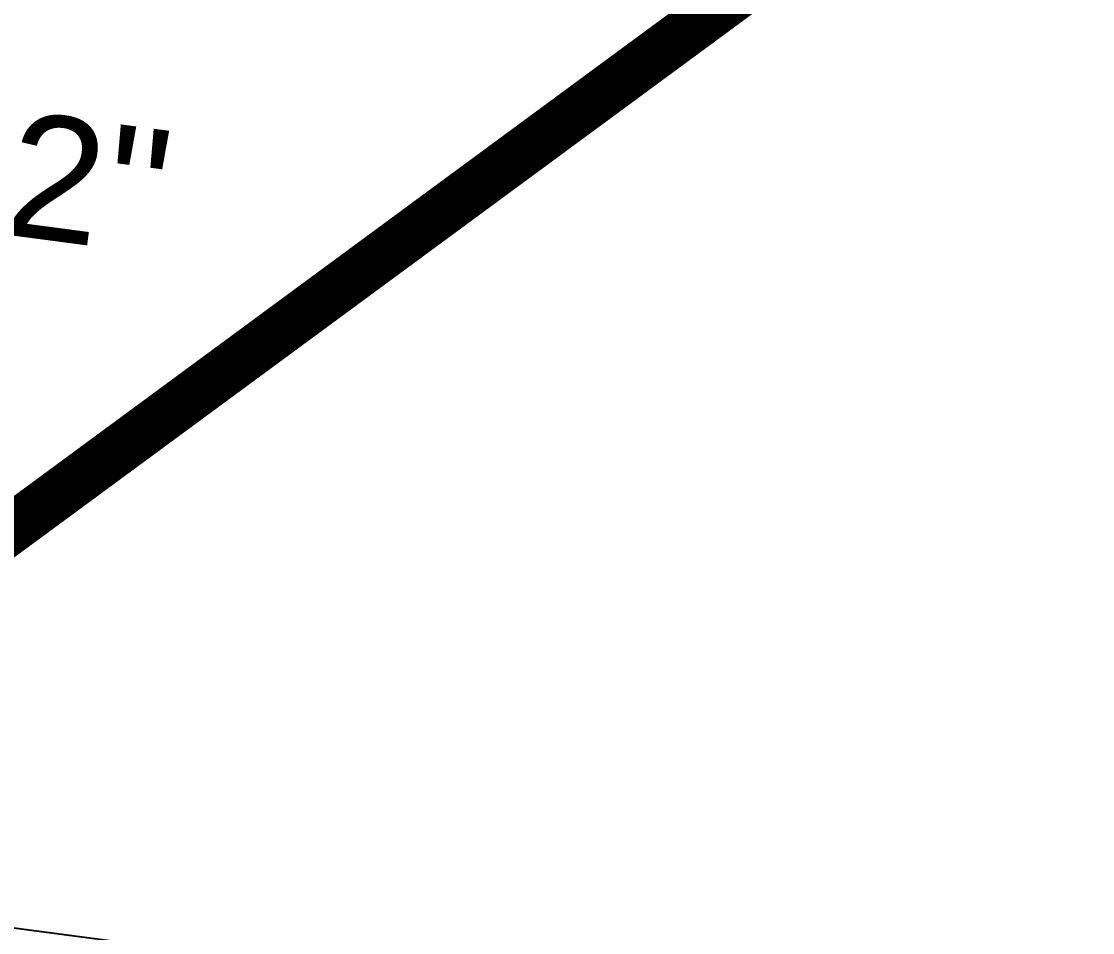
# Model space of a CAD drawing. Header units: millimetres. Extents: x -179928 to 528275, y -469666 to 511935.
# Drawn here: x 7727 to 8589, y 104896 to 105628 of the extents above; entities that cross this region are included whole.
import ezdxf

# ---------------------------------------------------------------- set-up
doc = ezdxf.new("R2010")
doc.units = ezdxf.units.MM
doc.linetypes.add('DASHED', pattern=[0.75, 0.5, -0.25])
for name, color, linetype in [('ad-Glass Sectionline', 140, 'Continuous'), ('ad-Primary Roof', 5, 'Continuous'), ('ad-Text main', 7, 'Continuous')]:
    doc.layers.add(name, color=color, linetype=linetype)
doc.styles.get("Standard").update_dxf_attribs({"font": 'arial.ttf'})

# ---------------------------------------------------------------- blocks, each defined once
blk = doc.blocks.new('zw$3849')
at = {"layer": 'ad-Text main', "insert": (6420.74, 1899.4), "char_height": 100, "width": 1424.1947, "attachment_point": 5, "bg_fill": 2}
blk.add_mtext("TOILET\\P10'-6'' x 9'-2''", dxfattribs=at)
blk = doc.blocks.new('1625E_Roof Plan')
at = {"layer": 'ad-Primary Roof', "linetype": 'DASHED', "ltscale": 2, "const_width": 40}
blk.add_lwpolyline([(12570, -2645), (2380, -2645), (7475, 2255)], close=True, dxfattribs=at)
blk = doc.blocks.new('1625_East Villa')
at = {"layer": 'ad-Glass Sectionline'}
blk.add_lwpolyline([(8310, 1215), (5110, 1215), (5110, 1190), (8310, 1190)], close=True, dxfattribs=at)
at = {"layer": 'ad-Text main'}
blk.add_blockref('zw$3849', (0, 0), dxfattribs=at)
blk.add_blockref('1625E_Roof Plan', (0, 0))
blk = doc.blocks.new("All Plot's Villa Plans")
at = {"ltscale": 5, "rotation": 352.4703876422526}
blk.add_blockref('1625_East Villa', (851.96, 104581.7), dxfattribs=at)

msp = doc.modelspace()

# ---------------------------------------------------------------- block references
at = {"ltscale": 5}
msp.add_blockref("All Plot's Villa Plans", (0, 0), dxfattribs=at)

doc.saveas('drawing.dxf')
